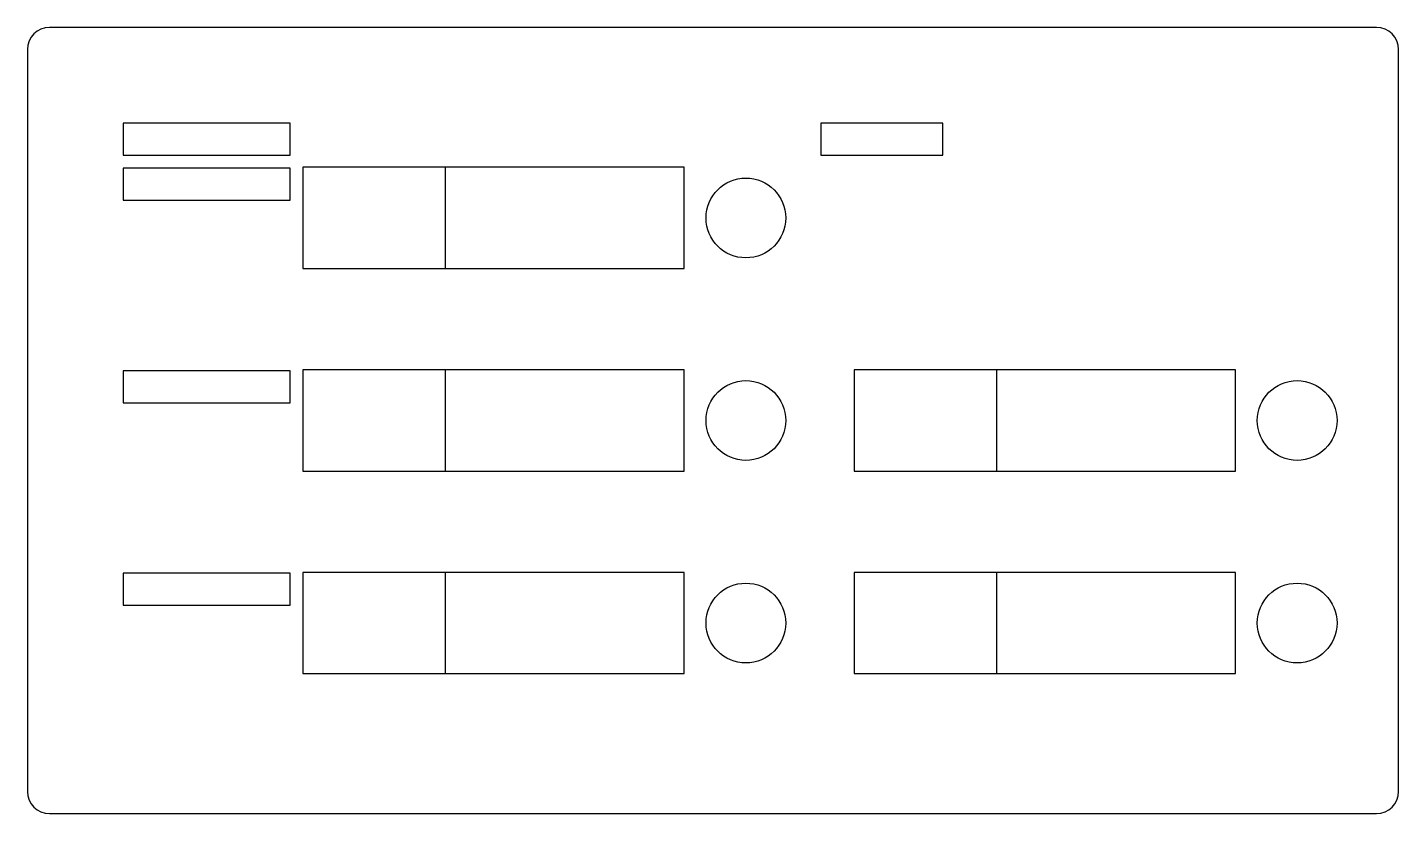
# Model space of a CAD drawing. Extents: x -217 to -62, y -109 to -20.
import ezdxf

# ---------------------------------------------------------------- set-up
doc = ezdxf.new("R2010")
doc.units = 0
doc.layers.get('0').update_dxf_attribs({"linetype": 'continuous'})

# ---------------------------------------------------------------- blocks, each defined once
blk = doc.blocks.new('SHAPE2DVIEW')
at = {"color": 0}
for p, q in [((-64.81, -20.4), (-214.59, -20.4)), ((-217.09, -22.9), (-217.09, -106.64)), ((-62.31, -106.64), (-62.31, -22.9)), ((-187.43, -31.22), (-206.28, -31.22)), ((-206.28, -31.22), (-206.28, -34.82)), ((-187.43, -34.82), (-187.43, -31.22)), ((-113.77, -31.22), (-127.52, -31.22)), ((-127.52, -31.22), (-127.52, -34.82)), ((-113.77, -34.82), (-113.77, -31.22)), ((-206.28, -34.82), (-187.43, -34.82)), ((-127.52, -34.82), (-113.77, -34.82)), ((-187.43, -36.3), (-206.28, -36.3)), ((-206.28, -36.3), (-206.28, -39.9)), ((-187.43, -39.9), (-187.43, -36.3)), ((-169.94, -36.19), (-185.99, -36.19)), ((-185.99, -36.19), (-185.99, -47.62)), ((-142.94, -36.19), (-169.94, -36.19)), ((-169.94, -36.19), (-169.94, -47.62)), ((-142.94, -47.62), (-142.94, -36.19)), ((-206.28, -39.9), (-187.43, -39.9)), ((-185.99, -47.62), (-169.94, -47.62)), ((-169.94, -47.62), (-142.94, -47.62)), ((-169.94, -47.62), (-142.94, -47.62)), ((-169.94, -47.62), (-169.94, -47.62)), ((-187.43, -59.16), (-206.28, -59.16)), ((-206.28, -59.16), (-206.28, -62.76)), ((-187.43, -62.76), (-187.43, -59.16)), ((-169.94, -59.05), (-185.99, -59.05)), ((-185.99, -59.05), (-185.99, -70.48)), ((-142.94, -59.05), (-169.94, -59.05)), ((-169.94, -59.05), (-169.94, -70.48)), ((-142.94, -70.48), (-142.94, -59.05)), ((-107.71, -59.05), (-123.76, -59.05)), ((-123.76, -59.05), (-123.76, -70.48)), ((-80.71, -59.05), (-107.71, -59.05)), ((-107.71, -59.05), (-107.71, -70.48)), ((-80.71, -70.48), (-80.71, -59.05)), ((-206.28, -62.76), (-187.43, -62.76)), ((-185.99, -70.48), (-169.94, -70.48)), ((-169.94, -70.48), (-142.94, -70.48)), ((-123.76, -70.48), (-107.71, -70.48)), ((-107.71, -70.48), (-80.71, -70.48)), ((-107.71, -70.48), (-107.71, -70.48)), ((-187.43, -82.02), (-206.28, -82.02)), ((-206.28, -82.02), (-206.28, -85.62)), ((-187.43, -85.62), (-187.43, -82.02)), ((-169.94, -81.91), (-185.99, -81.91)), ((-185.99, -81.91), (-185.99, -93.34)), ((-142.94, -81.91), (-169.94, -81.91)), ((-169.94, -81.91), (-169.94, -93.34)), ((-142.94, -93.34), (-142.94, -81.91)), ((-107.71, -81.91), (-123.76, -81.91)), ((-123.76, -81.91), (-123.76, -93.34)), ((-80.71, -81.91), (-107.71, -81.91)), ((-107.71, -81.91), (-107.71, -93.34)), ((-80.71, -93.34), (-80.71, -81.91)), ((-206.28, -85.62), (-187.43, -85.62)), ((-185.99, -93.34), (-169.94, -93.34)), ((-169.94, -93.34), (-142.94, -93.34)), ((-169.94, -93.34), (-169.94, -93.34)), ((-123.76, -93.34), (-107.71, -93.34)), ((-107.71, -93.34), (-80.71, -93.34)), ((-107.71, -93.34), (-107.71, -93.34)), ((-214.59, -109.14), (-64.81, -109.14))]:
    blk.add_line(p, q, dxfattribs=at)
for centre in [(-135.99, -41.91), (-135.99, -64.77), (-73.76, -64.77), (-135.99, -87.63), (-73.76, -87.63)]:
    blk.add_circle(centre, 4.5, dxfattribs=at)
for centre, start, end in [((-214.59, -22.9), 90, -180), ((-64.81, -22.9), 0, 90), ((-214.59, -106.64), 180, -90), ((-64.81, -106.64), -90, 0)]:
    blk.add_arc(centre, 2.5, start, end, dxfattribs=at)

msp = doc.modelspace()

# ---------------------------------------------------------------- block references
at = {"color": 0}
msp.add_blockref('SHAPE2DVIEW', (0, 0), dxfattribs=at)

doc.saveas('drawing.dxf')
